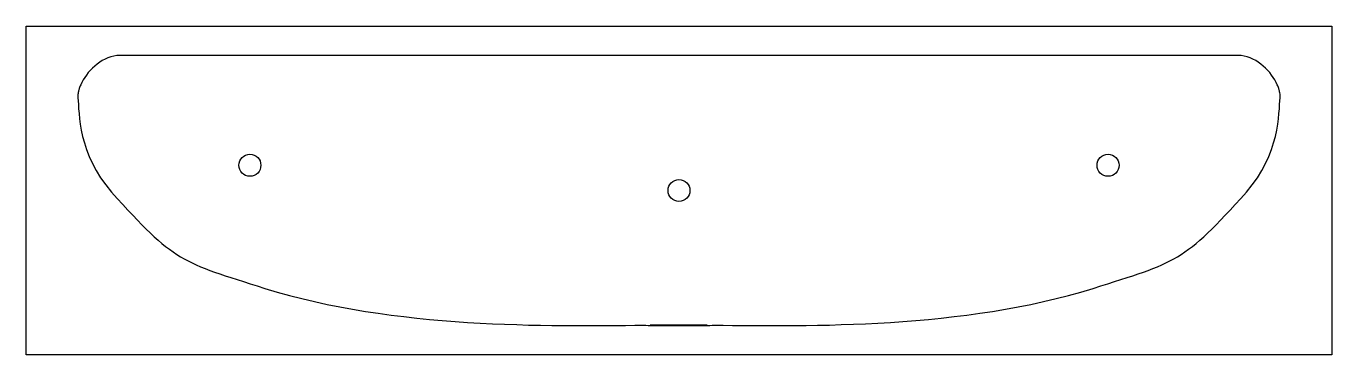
# Model space of a CAD drawing. Extents: x 160 to 398, y 680 to 740.
import ezdxf

# ---------------------------------------------------------------- set-up
doc = ezdxf.new("R2010")
doc.units = 0
doc.layers.add('Layer_1', color=7, linetype='CONTINUOUS')

msp = doc.modelspace()

# ---------------------------------------------------------------- linework, layer by layer
at = {"layer": 'Layer_1', "color": 7}
for p, q in [((160.000005, 739.999975), (398.251, 739.999975)), ((160.000005, 679.999976), (160.000005, 739.999975)), ((398.251, 739.999975), (398.251, 679.999976)), ((176.943369, 734.661028), (176.94284, 734.661028)), ((177.366702, 734.661028), (176.943369, 734.661028)), ((380.884192, 734.661028), (177.366702, 734.661028)), ((381.307525, 734.661028), (380.884192, 734.661028)), ((200.834688, 716.607634), (200.834688, 716.607634)), ((357.415121, 716.607634), (357.415121, 716.607634)), ((279.124913, 712.003884), (279.124913, 712.003884)), ((278.60453, 685.457338), (278.60453, 685.457338)), ((398.251, 679.999976), (160.000005, 679.999976))]:
    msp.add_line(p, q, dxfattribs=at)
for points in [[(176.537128, 734.625759), (173.552019, 734.290505), (171.008447, 731.659012), (169.95784, 729.272338)], [(176.94284, 734.661028), (176.804304, 734.661028), (176.666668, 734.649386), (176.537128, 734.625759)], [(381.713237, 734.625759), (381.583697, 734.649571), (381.446061, 734.660948), (381.307525, 734.661028)], [(388.292525, 729.272338), (387.241918, 731.659012), (384.698346, 734.290531), (381.713237, 734.625759)], [(169.95784, 729.272338), (169.910665, 729.165235), (169.857695, 729.060724), (169.816711, 728.954838)], [(388.433654, 728.954838), (388.39267, 729.060724), (388.3397, 729.165235), (388.292525, 729.272338)], [(169.446903, 727.411365), (169.441082, 727.327439), (169.437643, 727.245365), (169.438172, 727.164429)], [(169.438172, 727.164429), (169.438436, 727.077566), (169.438172, 726.991365), (169.446903, 726.908683)], [(169.464366, 727.587762), (169.458809, 727.540296), (169.450343, 727.493412), (169.446903, 727.44666)], [(169.446903, 727.44666), (169.446903, 727.435019), (169.446903, 727.422848), (169.446903, 727.411365)], [(169.446903, 726.908683), (169.696855, 724.179585), (169.462249, 716.599537), (175.602884, 709.710766)], [(169.481828, 727.728865), (169.474684, 727.681372), (169.469657, 727.634514), (169.464366, 727.587762)], [(169.517097, 727.958206), (169.501751, 727.882746), (169.492755, 727.802551), (169.481828, 727.728865)], [(169.53456, 728.02877), (169.529532, 728.004957), (169.521595, 727.981674), (169.517097, 727.958206)], [(169.605124, 728.328596), (169.577184, 728.227075), (169.555858, 728.12783), (169.53456, 728.02877)], [(169.613855, 728.355134), (169.610945, 728.346402), (169.607505, 728.337406), (169.605124, 728.328596)], [(169.702041, 728.637338), (169.670608, 728.54267), (169.639917, 728.448055), (169.613855, 728.355134)], [(169.816711, 728.954838), (169.775542, 728.848502), (169.736781, 728.741954), (169.702041, 728.637338)], [(382.648169, 709.710766), (388.788936, 716.599537), (388.554172, 724.179585), (388.80415, 726.908683)], [(388.548324, 728.637338), (388.513558, 728.741954), (388.474823, 728.848502), (388.433654, 728.954838)], [(388.63651, 728.355134), (388.609708, 728.448584), (388.580577, 728.542167), (388.548324, 728.637338)], [(388.645241, 728.328596), (388.642331, 728.337327), (388.638891, 728.346058), (388.63651, 728.355134)], [(388.715806, 728.02877), (388.694639, 728.127751), (388.673208, 728.227049), (388.645241, 728.328596)], [(388.786344, 727.587762), (388.769675, 727.730479), (388.748402, 727.879307), (388.715806, 728.02877)], [(388.812881, 727.164429), (388.812881, 727.301748), (388.803356, 727.441369), (388.786344, 727.587762)], [(388.80415, 726.908683), (388.811823, 726.991101), (388.812617, 727.078096), (388.812881, 727.164429)], [(198.832692, 714.605584), (198.832692, 715.710722), (199.729577, 716.607634), (200.834688, 716.607634)], [(200.834688, 716.607634), (201.939827, 716.607634), (202.836711, 715.710696), (202.836711, 714.605584)], [(355.413098, 714.605584), (355.413098, 715.710696), (356.309983, 716.607634), (357.415121, 716.607634)], [(357.415121, 716.607634), (358.520259, 716.607634), (359.417144, 715.710696), (359.417144, 714.605584)], [(200.834688, 712.603588), (199.729577, 712.603588), (198.832692, 713.500526), (198.832692, 714.605584)], [(202.836711, 714.605584), (202.836711, 713.500579), (201.939827, 712.603588), (200.834688, 712.603588)], [(357.415121, 712.603588), (356.309983, 712.603588), (355.413098, 713.500526), (355.413098, 714.605584)], [(359.417144, 714.605584), (359.417144, 713.500526), (358.520259, 712.603588), (357.415121, 712.603588)], [(277.122864, 710.001861), (277.122864, 711.10692), (278.019775, 712.003884), (279.124913, 712.003884)], [(279.124913, 707.999838), (278.019775, 707.999838), (277.122864, 708.896776), (277.122864, 710.001861)], [(279.124913, 712.003884), (280.230024, 712.003884), (281.126909, 711.106946), (281.126909, 710.001861)], [(281.126909, 710.001861), (281.126909, 708.896749), (280.230024, 707.999838), (279.124913, 707.999838)], [(175.602884, 709.710766), (186.994493, 696.931497), (188.395832, 696.912315), (203.569342, 692.142433)], [(354.681711, 692.142433), (369.855221, 696.912315), (371.25656, 696.931497), (382.648169, 709.710766)], [(203.569342, 692.142433), (227.106379, 684.743334), (255.617641, 685.235908), (272.669661, 685.422016)], [(285.581328, 685.422016), (302.63338, 685.235908), (331.144615, 684.743334), (354.681711, 692.142433)], [(272.669661, 685.422016), (273.216079, 685.385715), (273.791892, 685.366718), (274.39829, 685.3691)], [(273.877326, 685.404421), (274.124235, 685.413682), (275.443685, 685.433129), (278.60453, 685.457338)], [(277.987178, 685.39569), (276.285457, 685.39278), (274.141671, 685.39569), (273.877326, 685.404421)], [(274.39829, 685.3691), (277.902855, 685.382593), (278.605403, 685.383122), (279.125495, 685.386562)], [(280.262595, 685.39569), (280.281645, 685.398601), (279.081997, 685.39577), (277.987178, 685.39569)], [(278.60453, 685.457338), (278.944493, 685.457338), (279.321948, 685.460249), (279.645242, 685.457338)], [(279.125495, 685.386562), (279.645613, 685.383122), (280.348134, 685.382593), (283.852726, 685.3691)], [(279.645242, 685.457338), (282.659878, 685.434584), (283.952738, 685.413708), (284.284261, 685.404421)], [(284.284261, 685.404421), (283.776473, 685.396749), (281.828452, 685.394896), (280.262595, 685.39569)], [(283.852726, 685.3691), (284.459098, 685.366189), (285.034937, 685.385768), (285.581328, 685.422016)]]:
    msp.add_open_spline(points, degree=3, dxfattribs=at)

doc.saveas('drawing.dxf')
